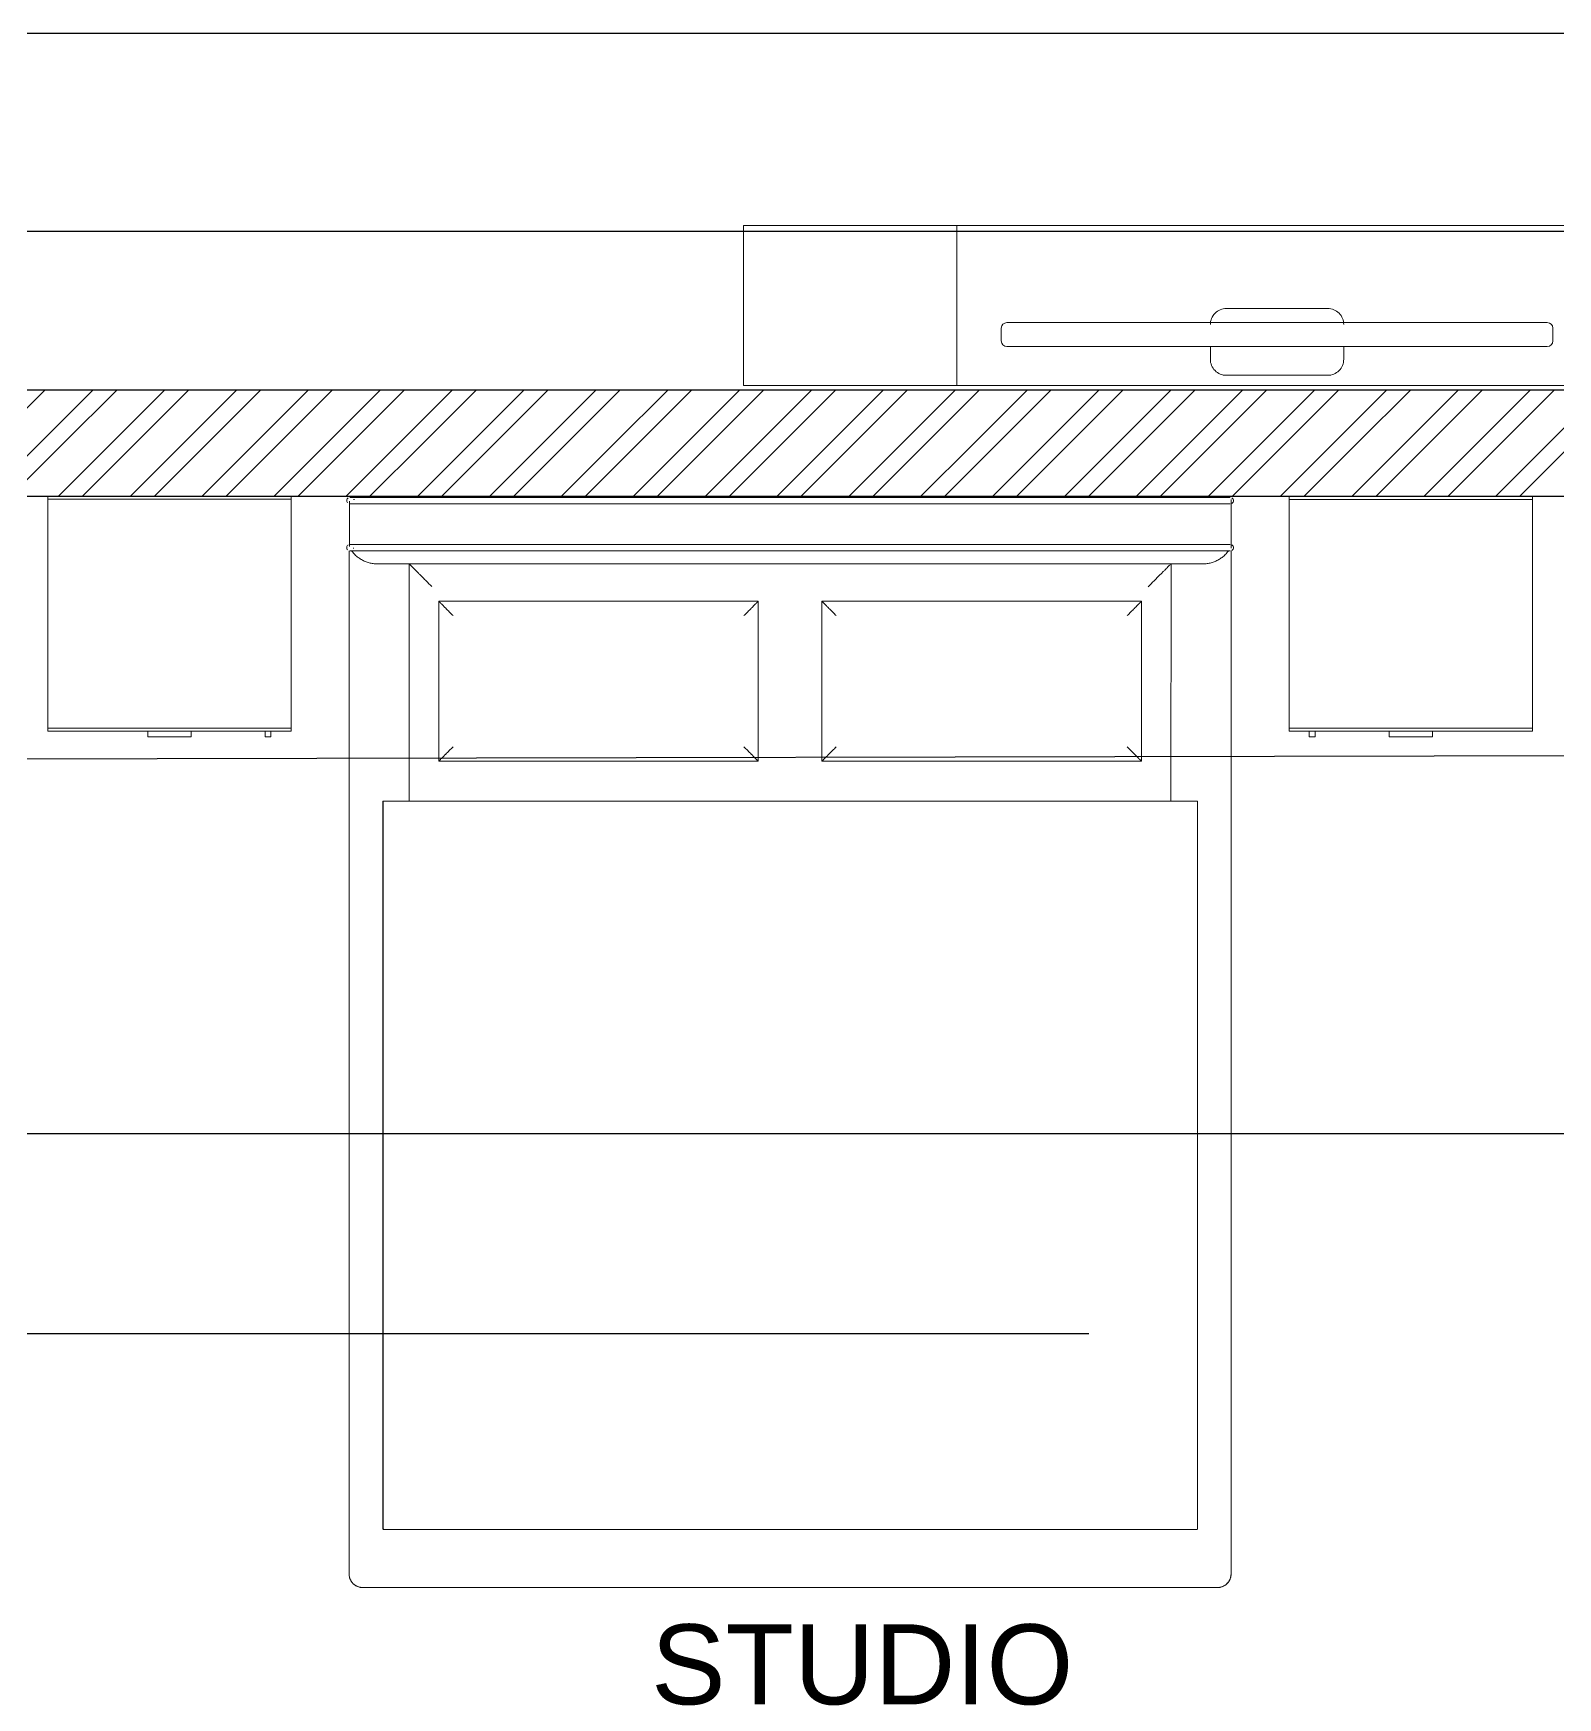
# Model space of a CAD drawing. Header units: millimetres. Extents: x -9226 to 166212, y -13 to 97274.
# Drawn here: x 43277 to 46134, y 68828 to 71948 of the extents above; entities that cross this region are included whole.
import ezdxf
from ezdxf.enums import TextEntityAlignment as Align

# ---------------------------------------------------------------- set-up
doc = ezdxf.new("R2010")
doc.units = ezdxf.units.MM
doc.layers.get('0').update_dxf_attribs({"color": 8})
doc.layers.add('1.INS', color=8, linetype='Continuous')
doc.layers.add('FAD', color=3, linetype='Continuous')
for name, color, linetype, lineweight in [('1.XREF', 8, 'Continuous', 9), ('23491-XR-AR-2ND FLOOR PLAN$0$23491-XR-AR-2ND FLOOR PLAN$0$23491-XR-AR-TYP-FLOOR$0$A-FURN-FREE-PLAN', 8, 'Continuous', 5), ('23491-XR-AR-2ND FLOOR PLAN$0$23491-XR-AR-2ND FLOOR PLAN$0$A-WALL-PATT', 8, 'Continuous', 5), ('23491-XR-AR-2ND FLOOR PLAN$0$A-FLOR-IDEN', 8, 'Continuous', 9), ('23491-XR-AR-2ND FLOOR PLAN$0$A-FLOR-IDEN @ 10', 8, 'Continuous', 9), ('23491-XR-AR-2ND FLOOR PLAN$0$A-FLOR-IDEN @ 100', 8, 'Continuous', 9), ('23491-XR-AR-2ND FLOOR PLAN$0$A-FLOR-IDEN @ 5', 8, 'Continuous', 9), ('23491-XR-AR-2ND FLOOR PLAN$0$A-FLOR-IDEN @ 8', 8, 'Continuous', 9), ('23491-XR-AR-2ND FLOOR PLAN$0$A-FURN-FREE-PLAN', 8, 'Continuous', 5), ('23491-XR-AR-2ND FLOOR PLAN$0$A-WALL', 8, 'Continuous', 30), ('23491-XR-AR-2ND FLOOR PLAN$0$A-WALL-PATT', 8, 'Continuous', 5), ('A-ANNO-DIMS', 8, 'Continuous', 9)]:
    doc.layers.add(name, color=color, linetype=linetype, lineweight=lineweight)
doc.styles.add('23491-XR-AR-2ND FLOOR PLAN$0$SDC-TEXT_4_2', font='arial.ttf')
doc.styles.add('ROMANS', font='isocp.shx', dxfattribs={"width": 0.8})
doc.dimstyles.new('JSE', dxfattribs={"dimtxt": 50, "dimasz": 150, "dimexe": 0.18, "dimexo": 0.0625, "dimgap": 50, "dimtad": 0, "dimdec": 0, "dimrnd": 5, "dimzin": 0, "dimdsep": 46, "dimtxsty": 'ROMANS', "dimcen": 0.09, "dimclrd": 7, "dimclre": 7, "dimclrt": 7, "dimadec": 0, "dimazin": 0, "dimtfac": 1, "dimtdec": 0, "dimtofl": 0, "dimtmove": 0, "dimatfit": 3, "dimfxl": 1, "dimtolj": 1, "dimtzin": 0, "dimarcsym": 1})
pattern_1 = [(45, (-78657.125, 155869.38), (-67.35192, 67.35192), []), (45, (-78612.22, 155869.38), (-67.35192, 67.35192), [])]

# ---------------------------------------------------------------- blocks, each defined once
blk = doc.blocks.new('23491-XR-AR-2ND FLOOR PLAN$0$A$C3984565F')
at = {"color": 8, "linetype": 'ByBlock'}
for p, q in [((-0.014, -0.955), (-0.014, 0.955)), ((-0.0093, 0.9668), (0.0939, 0.9668)), ((0, 0.955), (0, -0.955)), ((0.0892, -0.955), (0.0892, 0.955)), ((0.0939, 0.9668), (0.0972, 0.9668)), ((0.103, 0.9668), (2.3462, 0.9668)), ((0.1032, 0.955), (0.1032, -0.955)), ((2.3762, 0.9368), (2.3762, -0.9368)), ((0.1317, 0.905), (0.1317, -0.905)), ((0.6517, 0.8928), (2.2467, 0.8928)), ((0.6517, 0.8928), (0.6517, 0.8918)), ((0.6517, 0.8918), (0.6517, 0.836)), ((2.2467, 0.8928), (2.2477, 0.8928)), ((2.2487, 0.8909), (2.2487, -0.7896)), ((0.1317, 0.835), (0.6517, 0.835)), ((0.6517, 0.836), (0.6517, 0.7967)), ((0.2138, 0.7702), (0.5642, 0.7702)), ((0.2138, 0.0698), (0.2138, 0.7702)), ((0.5642, 0.7702), (0.5642, 0.0698)), ((0.6517, 0.7967), (0.6517, 0.4144)), ((0.6517, 0.4144), (0.6517, -0.3957)), ((0.5642, 0.0698), (0.2138, 0.0698)), ((0.2138, -0.0698), (0.5642, -0.0698)), ((0.2138, -0.7702), (0.2138, -0.0698)), ((0.5642, -0.0698), (0.5642, -0.7702)), ((0.6517, -0.3957), (0.6517, -0.7884)), ((0.5642, -0.7702), (0.2138, -0.7702)), ((0.6517, -0.7884), (0.6517, -0.8408)), ((0.6517, -0.835), (0.1317, -0.835)), ((0.6517, -0.8408), (0.6517, -0.8918)), ((2.2487, -0.8399), (2.2487, -0.8909)), ((0.6517, -0.8918), (0.6517, -0.8928)), ((0.6517, -0.8918), (2.2467, -0.8918)), ((2.2467, -0.8928), (0.6517, -0.8928)), ((2.2477, -0.8918), (2.2467, -0.8918)), ((2.2477, -0.8928), (2.2467, -0.8928)), ((-0.0095, -0.9551), (-0.0095, -0.957)), ((0.0935, -0.9661), (-0.0058, -0.9661)), ((0.0972, -0.9565), (0.0972, -0.9577)), ((2.3462, -0.9668), (0.103, -0.9668))]:
    blk.add_line(p, q, dxfattribs=at)
at = {"color": 8, "linetype": 'ByBlock', "flags": 128}
for points in [[(-0.014, 0.955), (-0.014, 0.9554), (-0.014, 0.9558), (-0.014, 0.9562), (-0.014, 0.9566), (-0.014, 0.957), (-0.014, 0.9574), (-0.014, 0.9578), (-0.014, 0.9581), (-0.014, 0.9585), (-0.014, 0.9589), (-0.014, 0.9593), (-0.014, 0.9596), (-0.014, 0.96), (-0.014, 0.9603), (-0.014, 0.9606), (-0.014, 0.961), (-0.014, 0.9613), (-0.014, 0.9616), (-0.014, 0.9619), (-0.014, 0.9622), (-0.014, 0.9624), (-0.014, 0.9627), (-0.014, 0.963), (-0.014, 0.9632), (-0.014, 0.9634), (-0.014, 0.9636), (-0.014, 0.9638), (-0.014, 0.964), (-0.014, 0.9642), (-0.014, 0.9643), (-0.014, 0.9645), (-0.014, 0.9646), (-0.014, 0.9647), (-0.014, 0.9648), (-0.014, 0.9649), (-0.014, 0.9649), (-0.014, 0.965), (-0.014, 0.965), (-0.014, 0.965)], [(0, 0.965), (0, 0.965), (0, 0.965), (0, 0.9649), (0, 0.9649), (0, 0.9648), (0, 0.9647), (0, 0.9646), (0, 0.9645), (0, 0.9644), (0, 0.9642), (0, 0.964), (0, 0.9639), (0, 0.9637), (0, 0.9635), (0, 0.9633), (0, 0.963), (0, 0.9628), (0, 0.9625), (0, 0.9622), (0, 0.962), (0, 0.9617), (0, 0.9614), (0, 0.9611), (0, 0.9607), (0, 0.9604), (0, 0.9601), (0, 0.9597), (0, 0.9594), (0, 0.959), (0, 0.9586), (0, 0.9582), (0, 0.9579), (0, 0.9575), (0, 0.9571), (0, 0.9567), (0, 0.9563), (0, 0.9559), (0, 0.9555), (0, 0.9551), (0, 0.955)], [(0.0892, 0.955), (0.0892, 0.9554), (0.0892, 0.9558), (0.0892, 0.9562), (0.0892, 0.9566), (0.0892, 0.957), (0.0892, 0.9574), (0.0892, 0.9578), (0.0892, 0.9581), (0.0892, 0.9585), (0.0892, 0.9589), (0.0892, 0.9593), (0.0892, 0.9596), (0.0892, 0.96), (0.0892, 0.9603), (0.0892, 0.9606), (0.0892, 0.961), (0.0892, 0.9613), (0.0892, 0.9616), (0.0892, 0.9619), (0.0892, 0.9622), (0.0892, 0.9624), (0.0892, 0.9627), (0.0892, 0.963), (0.0892, 0.9632), (0.0892, 0.9634), (0.0892, 0.9636), (0.0892, 0.9638), (0.0892, 0.964), (0.0892, 0.9642), (0.0892, 0.9643), (0.0892, 0.9645), (0.0892, 0.9646), (0.0892, 0.9647), (0.0892, 0.9648), (0.0892, 0.9649), (0.0892, 0.9649), (0.0892, 0.965), (0.0892, 0.965), (0.0892, 0.965)], [(0.1032, 0.965), (0.1032, 0.965), (0.1032, 0.965), (0.1032, 0.9649), (0.1032, 0.9649), (0.1032, 0.9648), (0.1032, 0.9647), (0.1032, 0.9646), (0.1032, 0.9645), (0.1032, 0.9644), (0.1032, 0.9642), (0.1032, 0.964), (0.1032, 0.9639), (0.1032, 0.9637), (0.1032, 0.9635), (0.1032, 0.9633), (0.1032, 0.963), (0.1032, 0.9628), (0.1032, 0.9625), (0.1032, 0.9622), (0.1032, 0.962), (0.1032, 0.9617), (0.1032, 0.9614), (0.1032, 0.9611), (0.1032, 0.9607), (0.1032, 0.9604), (0.1032, 0.9601), (0.1032, 0.9597), (0.1032, 0.9594), (0.1032, 0.959), (0.1032, 0.9586), (0.1032, 0.9582), (0.1032, 0.9579), (0.1032, 0.9575), (0.1032, 0.9571), (0.1032, 0.9567), (0.1032, 0.9563), (0.1032, 0.9559), (0.1032, 0.9555), (0.1032, 0.9551), (0.1032, 0.955)], [(2.3462, 0.9668), (2.3474, 0.9668), (2.3486, 0.9667), (2.3498, 0.9666), (2.351, 0.9664), (2.3522, 0.9662), (2.3533, 0.9659), (2.3545, 0.9656), (2.3556, 0.9653), (2.3568, 0.9649), (2.3579, 0.9644), (2.359, 0.9639), (2.3601, 0.9634), (2.3611, 0.9628), (2.3621, 0.9622), (2.3632, 0.9615), (2.3641, 0.9609), (2.3651, 0.9601), (2.366, 0.9593), (2.3669, 0.9585), (2.3677, 0.9577), (2.3686, 0.9568), (2.3693, 0.9559), (2.3701, 0.955), (2.3708, 0.954), (2.3715, 0.953), (2.3721, 0.952), (2.3727, 0.9509), (2.3732, 0.9499), (2.3737, 0.9488), (2.3742, 0.9477), (2.3746, 0.9465), (2.375, 0.9454), (2.3753, 0.9442), (2.3755, 0.9431), (2.3758, 0.9419), (2.376, 0.9407), (2.3761, 0.9395), (2.3762, 0.9383), (2.3762, 0.9371), (2.3762, 0.9368)], [(2.2487, 0.8918), (2.2487, 0.8918), (2.2487, 0.8919), (2.2487, 0.8919), (2.2487, 0.8919), (2.2487, 0.892), (2.2487, 0.892), (2.2487, 0.8921), (2.2487, 0.8921), (2.2487, 0.8921), (2.2487, 0.8922), (2.2486, 0.8922), (2.2486, 0.8922), (2.2486, 0.8923), (2.2486, 0.8923), (2.2486, 0.8923), (2.2485, 0.8924), (2.2485, 0.8924), (2.2485, 0.8924), (2.2485, 0.8925), (2.2484, 0.8925), (2.2484, 0.8925), (2.2484, 0.8925), (2.2483, 0.8926), (2.2483, 0.8926), (2.2483, 0.8926), (2.2482, 0.8926), (2.2482, 0.8927), (2.2482, 0.8927), (2.2481, 0.8927), (2.2481, 0.8927), (2.2481, 0.8927), (2.248, 0.8927), (2.248, 0.8927), (2.248, 0.8928), (2.2479, 0.8928), (2.2479, 0.8928), (2.2478, 0.8928), (2.2478, 0.8928), (2.2478, 0.8928), (2.2477, 0.8928)], [(2.2487, 0.8796), (2.2487, 0.8797), (2.2487, 0.8799), (2.2487, 0.88), (2.2487, 0.8802), (2.2487, 0.8804), (2.2487, 0.8805), (2.2487, 0.8807), (2.2487, 0.8809), (2.2487, 0.8811), (2.2487, 0.8813), (2.2487, 0.8815), (2.2487, 0.8817), (2.2487, 0.8819), (2.2487, 0.8822), (2.2487, 0.8824), (2.2487, 0.8826), (2.2487, 0.8829), (2.2487, 0.8831), (2.2487, 0.8834), (2.2487, 0.8836), (2.2487, 0.8839), (2.2487, 0.8841), (2.2487, 0.8844), (2.2487, 0.8846), (2.2487, 0.8849), (2.2487, 0.8852), (2.2487, 0.8854), (2.2487, 0.8857), (2.2487, 0.8859), (2.2487, 0.8862), (2.2487, 0.8865), (2.2487, 0.8867), (2.2487, 0.887), (2.2487, 0.8872), (2.2487, 0.8875), (2.2487, 0.8877), (2.2487, 0.8879), (2.2487, 0.8882), (2.2487, 0.8884), (2.2487, 0.8886), (2.2487, 0.8889), (2.2487, 0.8891), (2.2487, 0.8893), (2.2487, 0.8895), (2.2487, 0.8897), (2.2487, 0.8899), (2.2487, 0.89), (2.2487, 0.8902), (2.2487, 0.8904), (2.2487, 0.8905), (2.2487, 0.8907), (2.2487, 0.8908), (2.2487, 0.891), (2.2487, 0.8911), (2.2487, 0.8912), (2.2487, 0.8913), (2.2487, 0.8914), (2.2487, 0.8915), (2.2487, 0.8915), (2.2487, 0.8916), (2.2487, 0.8917), (2.2487, 0.8917), (2.2487, 0.8917), (2.2487, 0.8918), (2.2487, 0.8918), (2.2487, 0.8918)], [(2.2487, 0.8918), (2.2487, 0.8918), (2.2487, 0.8918), (2.2487, 0.8917), (2.2487, 0.8917), (2.2487, 0.8916), (2.2487, 0.8916), (2.2487, 0.8915), (2.2487, 0.8914), (2.2487, 0.8914), (2.2487, 0.8913), (2.2487, 0.8912), (2.2487, 0.891), (2.2487, 0.8909)], [(2.2487, -0.7884), (2.2487, -0.7908), (2.2487, -0.7931), (2.2487, -0.7955), (2.2487, -0.7978), (2.2487, -0.8001), (2.2487, -0.8024), (2.2487, -0.8047), (2.2487, -0.807), (2.2487, -0.8092), (2.2487, -0.8114), (2.2487, -0.8135), (2.2487, -0.8156), (2.2487, -0.8177), (2.2487, -0.8197), (2.2487, -0.8217), (2.2487, -0.8236), (2.2487, -0.8255), (2.2487, -0.8273), (2.2487, -0.829), (2.2487, -0.8307), (2.2487, -0.8323), (2.2487, -0.8339), (2.2487, -0.8353), (2.2487, -0.8367), (2.2487, -0.838), (2.2487, -0.8393), (2.2487, -0.8399)], [(2.2477, -0.8928), (2.2478, -0.8928), (2.2478, -0.8928), (2.2479, -0.8928), (2.2479, -0.8928), (2.2479, -0.8928), (2.248, -0.8928), (2.248, -0.8927), (2.2481, -0.8927), (2.2481, -0.8927), (2.2481, -0.8927), (2.2482, -0.8927), (2.2482, -0.8927), (2.2482, -0.8926), (2.2483, -0.8926), (2.2483, -0.8926), (2.2483, -0.8926), (2.2484, -0.8926), (2.2484, -0.8925), (2.2484, -0.8925), (2.2485, -0.8925), (2.2485, -0.8924), (2.2485, -0.8924), (2.2485, -0.8924), (2.2486, -0.8924), (2.2486, -0.8923), (2.2486, -0.8923), (2.2486, -0.8923), (2.2486, -0.8922), (2.2487, -0.8922), (2.2487, -0.8921), (2.2487, -0.8921), (2.2487, -0.8921), (2.2487, -0.892), (2.2487, -0.892), (2.2487, -0.8919), (2.2487, -0.8919), (2.2487, -0.8919), (2.2487, -0.8918), (2.2487, -0.8918), (2.2487, -0.8918)], [(2.2487, -0.8918), (2.2487, -0.8918), (2.2487, -0.8918), (2.2487, -0.8917), (2.2487, -0.8917), (2.2487, -0.8916), (2.2487, -0.8916), (2.2487, -0.8915), (2.2487, -0.8914), (2.2487, -0.8914), (2.2487, -0.8913), (2.2487, -0.8912), (2.2487, -0.891), (2.2487, -0.8909), (2.2487, -0.8908), (2.2487, -0.8906), (2.2487, -0.8905), (2.2487, -0.8903), (2.2487, -0.8902), (2.2487, -0.89), (2.2487, -0.8898), (2.2487, -0.8896), (2.2487, -0.8894), (2.2487, -0.8892), (2.2487, -0.889), (2.2487, -0.8888), (2.2487, -0.8886), (2.2487, -0.8883), (2.2487, -0.8881), (2.2487, -0.8879), (2.2487, -0.8876), (2.2487, -0.8874), (2.2487, -0.8871), (2.2487, -0.8869), (2.2487, -0.8866), (2.2487, -0.8864), (2.2487, -0.8861), (2.2487, -0.8859), (2.2487, -0.8856), (2.2487, -0.8853), (2.2487, -0.8851), (2.2487, -0.8848), (2.2487, -0.8846), (2.2487, -0.8843), (2.2487, -0.8841), (2.2487, -0.8838), (2.2487, -0.8836), (2.2487, -0.8833), (2.2487, -0.8831), (2.2487, -0.8828), (2.2487, -0.8826), (2.2487, -0.8823), (2.2487, -0.8821), (2.2487, -0.8819), (2.2487, -0.8817), (2.2487, -0.8815), (2.2487, -0.8812), (2.2487, -0.881), (2.2487, -0.8809), (2.2487, -0.8807), (2.2487, -0.8805), (2.2487, -0.8803), (2.2487, -0.8802), (2.2487, -0.88), (2.2487, -0.8798), (2.2487, -0.8797), (2.2487, -0.8796)], [(2.2487, -0.8909), (2.2487, -0.8911), (2.2487, -0.8912), (2.2487, -0.8913), (2.2487, -0.8914), (2.2487, -0.8915), (2.2487, -0.8915), (2.2487, -0.8916), (2.2487, -0.8917), (2.2487, -0.8917), (2.2487, -0.8917), (2.2487, -0.8918), (2.2487, -0.8918), (2.2487, -0.8918)], [(2.3762, -0.9368), (2.3762, -0.938), (2.3761, -0.9392), (2.376, -0.9404), (2.3758, -0.9416), (2.3756, -0.9427), (2.3754, -0.9439), (2.375, -0.9451), (2.3747, -0.9462), (2.3743, -0.9474), (2.3738, -0.9485), (2.3734, -0.9496), (2.3728, -0.9506), (2.3722, -0.9517), (2.3716, -0.9527), (2.371, -0.9537), (2.3703, -0.9547), (2.3695, -0.9557), (2.3688, -0.9566), (2.368, -0.9575), (2.3671, -0.9583), (2.3662, -0.9591), (2.3653, -0.9599), (2.3644, -0.9607), (2.3634, -0.9614), (2.3624, -0.962), (2.3614, -0.9627), (2.3604, -0.9632), (2.3593, -0.9638), (2.3582, -0.9643), (2.3571, -0.9648), (2.356, -0.9652), (2.3548, -0.9655), (2.3537, -0.9659), (2.3525, -0.9661), (2.3513, -0.9664), (2.3501, -0.9665), (2.3489, -0.9667), (2.3477, -0.9668), (2.3465, -0.9668), (2.3462, -0.9668)], [(-0.014, -0.965), (-0.014, -0.965), (-0.014, -0.965), (-0.014, -0.9649), (-0.014, -0.9649), (-0.014, -0.9648), (-0.014, -0.9647), (-0.014, -0.9646), (-0.014, -0.9645), (-0.014, -0.9644), (-0.014, -0.9642), (-0.014, -0.964), (-0.014, -0.9639), (-0.014, -0.9637), (-0.014, -0.9635), (-0.014, -0.9633), (-0.014, -0.963), (-0.014, -0.9628), (-0.014, -0.9625), (-0.014, -0.9622), (-0.014, -0.962), (-0.014, -0.9617), (-0.014, -0.9614), (-0.014, -0.9611), (-0.014, -0.9607), (-0.014, -0.9604), (-0.014, -0.9601), (-0.014, -0.9597), (-0.014, -0.9594), (-0.014, -0.959), (-0.014, -0.9586), (-0.014, -0.9582), (-0.014, -0.9579), (-0.014, -0.9575), (-0.014, -0.9571), (-0.014, -0.9567), (-0.014, -0.9563), (-0.014, -0.9559), (-0.014, -0.9555), (-0.014, -0.9551), (-0.014, -0.955)], [(0, -0.955), (0, -0.9554), (0, -0.9558), (0, -0.9562), (0, -0.9566), (0, -0.957), (0, -0.9574), (0, -0.9578), (0, -0.9581), (0, -0.9585), (0, -0.9589), (0, -0.9593), (0, -0.9596), (0, -0.96), (0, -0.9603), (0, -0.9606), (0, -0.961), (0, -0.9613), (0, -0.9616), (0, -0.9619), (0, -0.9622), (0, -0.9624), (0, -0.9627), (0, -0.963), (0, -0.9632), (0, -0.9634), (0, -0.9636), (0, -0.9638), (0, -0.964), (0, -0.9642), (0, -0.9643), (0, -0.9645), (0, -0.9646), (0, -0.9647), (0, -0.9648), (0, -0.9649), (0, -0.9649), (0, -0.965), (0, -0.965), (0, -0.965)], [(0.0892, -0.965), (0.0892, -0.965), (0.0892, -0.965), (0.0892, -0.9649), (0.0892, -0.9649), (0.0892, -0.9648), (0.0892, -0.9647), (0.0892, -0.9646), (0.0892, -0.9645), (0.0892, -0.9644), (0.0892, -0.9642), (0.0892, -0.964), (0.0892, -0.9639), (0.0892, -0.9637), (0.0892, -0.9635), (0.0892, -0.9633), (0.0892, -0.963), (0.0892, -0.9628), (0.0892, -0.9625), (0.0892, -0.9622), (0.0892, -0.962), (0.0892, -0.9617), (0.0892, -0.9614), (0.0892, -0.9611), (0.0892, -0.9607), (0.0892, -0.9604), (0.0892, -0.9601), (0.0892, -0.9597), (0.0892, -0.9594), (0.0892, -0.959), (0.0892, -0.9586), (0.0892, -0.9582), (0.0892, -0.9579), (0.0892, -0.9575), (0.0892, -0.9571), (0.0892, -0.9567), (0.0892, -0.9563), (0.0892, -0.9559), (0.0892, -0.9555), (0.0892, -0.9551), (0.0892, -0.955)], [(0.1032, -0.955), (0.1032, -0.9554), (0.1032, -0.9558), (0.1032, -0.9562), (0.1032, -0.9566), (0.1032, -0.957), (0.1032, -0.9574), (0.1032, -0.9578), (0.1032, -0.9581), (0.1032, -0.9585), (0.1032, -0.9589), (0.1032, -0.9593), (0.1032, -0.9596), (0.1032, -0.96), (0.1032, -0.9603), (0.1032, -0.9606), (0.1032, -0.961), (0.1032, -0.9613), (0.1032, -0.9616), (0.1032, -0.9619), (0.1032, -0.9622), (0.1032, -0.9624), (0.1032, -0.9627), (0.1032, -0.963), (0.1032, -0.9632), (0.1032, -0.9634), (0.1032, -0.9636), (0.1032, -0.9638), (0.1032, -0.964), (0.1032, -0.9642), (0.1032, -0.9643), (0.1032, -0.9645), (0.1032, -0.9646), (0.1032, -0.9647), (0.1032, -0.9648), (0.1032, -0.9649), (0.1032, -0.9649), (0.1032, -0.965), (0.1032, -0.965), (0.1032, -0.965)]]:
    blk.add_lwpolyline(points, dxfattribs=at)
at = {"color": 8, "linetype": 'ByBlock'}
for centre, radius, start, end in [((-0.007, 0.965), 0.007, 30, 150), ((0.0962, 0.965), 0.007, 30, 150), ((2.3462, 0.9368), 0.03, 60, 90), ((2.3462, 0.9368), 0.03, 0, 52.5651), ((2.3462, -0.9368), 0.03, 330, 0), ((-0.007, -0.965), 0.007, 210, 315), ((0.0962, -0.965), 0.007, 210, 315), ((2.3462, -0.9368), 0.03, 270, 322.5651)]:
    blk.add_arc(centre, radius, start, end, dxfattribs=at)
at = {"color": 8, "linetype": 'ByBlock', "extrusion": (0, 0, -1)}
blk.add_ellipse((2.2477, -0.8909), major_axis=(0.001, 0), ratio=0.8714, start_param=0, end_param=1.570796, dxfattribs=at)
at = {"color": 8, "linetype": 'ByBlock'}
for points, knots in [([(0.1036, 0.9608), (0.1064, 0.9587), (0.1113, 0.9545), (0.1166, 0.9484), (0.1201, 0.9435), (0.1233, 0.9384), (0.1267, 0.9316), (0.1296, 0.9229), (0.1313, 0.9142), (0.1317, 0.9081), (0.1317, 0.905)], [0.1050193, 0.1050193, 0.1050193, 0.1050193, 0.25, 0.375, 0.4375, 0.5, 0.625, 0.75, 0.875, 1, 1, 1, 1]), ([(0.1817, 0.785), (0.1773, 0.7894), (0.1709, 0.7959), (0.1626, 0.8042), (0.1576, 0.8091), (0.154, 0.8128), (0.1504, 0.8163), (0.1471, 0.8196), (0.1441, 0.8226), (0.1414, 0.8254), (0.1383, 0.8284), (0.1354, 0.8313), (0.1326, 0.8341), (0.1318, 0.835), (0.1317, 0.835)], [0, 0, 0, 0, 0.166667, 0.25, 0.333333, 0.375, 0.416667, 0.5, 0.541667, 0.583333, 0.666667, 0.75, 0.833333, 1, 1, 1, 1]), ([(0.2452, 0.7388), (0.2424, 0.7416), (0.2383, 0.7458), (0.2329, 0.7511), (0.2298, 0.7542), (0.2274, 0.7566), (0.2251, 0.7589), (0.223, 0.761), (0.2211, 0.763), (0.2192, 0.7648), (0.2165, 0.7675), (0.2148, 0.7692), (0.214, 0.77)], [0, 0, 0, 0, 0.2, 0.3, 0.4, 0.45, 0.5, 0.6, 0.65, 0.7, 0.8, 1, 1, 1, 1]), ([(0.5328, 0.7388), (0.5356, 0.7416), (0.5398, 0.7457), (0.5451, 0.7511), (0.5482, 0.7542), (0.5506, 0.7566), (0.5529, 0.7589), (0.555, 0.761), (0.557, 0.7629), (0.5588, 0.7648), (0.5615, 0.7675), (0.5632, 0.7692), (0.564, 0.77)], [0, 0, 0, 0, 0.2, 0.3, 0.4, 0.45, 0.5, 0.6, 0.65, 0.7, 0.8, 1, 1, 1, 1]), ([(0.214, 0.07), (0.2148, 0.0708), (0.2165, 0.0725), (0.2196, 0.0756), (0.222, 0.078), (0.224, 0.08), (0.2257, 0.0817), (0.2274, 0.0834), (0.2298, 0.0858), (0.2329, 0.0889), (0.2383, 0.0943), (0.2424, 0.0984), (0.2452, 0.1012)], [-1, -1, -1, -1, -0.8, -0.7, -0.6, -0.55, -0.5, -0.45, -0.4, -0.3, -0.2, 0, 0, 0, 0]), ([(0.5328, 0.1012), (0.5356, 0.0984), (0.5397, 0.0942), (0.5451, 0.0889), (0.5482, 0.0858), (0.5506, 0.0834), (0.5529, 0.0811), (0.555, 0.079), (0.5569, 0.077), (0.5588, 0.0752), (0.5615, 0.0725), (0.5632, 0.0708), (0.564, 0.07)], [0, 0, 0, 0, 0.2, 0.3, 0.4, 0.45, 0.5, 0.6, 0.65, 0.7, 0.8, 1, 1, 1, 1]), ([(0.2452, -0.1012), (0.2424, -0.0984), (0.2383, -0.0943), (0.2329, -0.0889), (0.2298, -0.0858), (0.2274, -0.0834), (0.2251, -0.0811), (0.223, -0.079), (0.221, -0.0771), (0.2192, -0.0752), (0.2165, -0.0725), (0.2148, -0.0708), (0.214, -0.07)], [-1, -1, -1, -1, -0.8, -0.7, -0.6, -0.55, -0.5, -0.4, -0.35, -0.3, -0.2, 0, 0, 0, 0]), ([(0.564, -0.07), (0.5632, -0.0708), (0.5616, -0.0725), (0.5584, -0.0756), (0.556, -0.078), (0.554, -0.08), (0.5523, -0.0817), (0.5506, -0.0834), (0.5482, -0.0858), (0.5451, -0.0889), (0.5397, -0.0942), (0.5356, -0.0984), (0.5328, -0.1012)], [0, 0, 0, 0, 0.2, 0.3, 0.4, 0.45, 0.5, 0.55, 0.6, 0.7, 0.8, 1, 1, 1, 1]), ([(0.214, -0.77), (0.2148, -0.7692), (0.2165, -0.7675), (0.2196, -0.7644), (0.222, -0.762), (0.224, -0.76), (0.2257, -0.7583), (0.2274, -0.7566), (0.2298, -0.7542), (0.2329, -0.7511), (0.2383, -0.7458), (0.2424, -0.7416), (0.2452, -0.7388)], [0, 0, 0, 0, 0.2, 0.3, 0.4, 0.45, 0.5, 0.55, 0.6, 0.7, 0.8, 1, 1, 1, 1]), ([(0.564, -0.77), (0.5632, -0.7692), (0.5615, -0.7675), (0.5584, -0.7644), (0.556, -0.762), (0.554, -0.76), (0.5523, -0.7583), (0.5506, -0.7566), (0.5482, -0.7542), (0.5451, -0.7511), (0.5398, -0.7457), (0.5356, -0.7416), (0.5328, -0.7388)], [0, 0, 0, 0, 0.2, 0.3, 0.4, 0.45, 0.5, 0.55, 0.6, 0.7, 0.8, 1, 1, 1, 1]), ([(0.1817, -0.785), (0.1774, -0.7895), (0.1708, -0.7959), (0.1626, -0.8042), (0.1577, -0.8091), (0.1539, -0.8128), (0.1504, -0.8164), (0.1471, -0.8196), (0.1441, -0.8226), (0.1414, -0.8254), (0.1383, -0.8284), (0.1354, -0.8313), (0.1326, -0.8341), (0.1317, -0.835), (0.1317, -0.835)], [0, 0, 0, 0, 0.166667, 0.25, 0.333333, 0.375, 0.416667, 0.5, 0.541667, 0.583333, 0.666667, 0.75, 0.833333, 1, 1, 1, 1]), ([(0.1041, -0.9604), (0.1067, -0.9584), (0.1115, -0.9543), (0.1166, -0.9484), (0.1201, -0.9435), (0.1233, -0.9384), (0.1267, -0.9316), (0.1296, -0.923), (0.1313, -0.9141), (0.1317, -0.908), (0.1317, -0.905)], [0.1145991, 0.1145991, 0.1145991, 0.1145991, 0.25, 0.375, 0.4375, 0.5, 0.625, 0.75, 0.875, 1, 1, 1, 1])]:
    blk.add_open_spline(points, degree=3, knots=knots, dxfattribs=at)
for points in [[(0.214, 0.77), (0.2139, 0.7701), (0.2138, 0.7702), (0.2138, 0.7702), (0.2138, 0.7702)], [(0.564, 0.77), (0.5641, 0.7701), (0.5642, 0.7702), (0.5642, 0.7702), (0.5642, 0.7702)], [(0.2138, 0.0698), (0.2138, 0.0698), (0.2138, 0.0698), (0.2139, 0.0699), (0.214, 0.07)], [(0.564, 0.07), (0.5641, 0.0699), (0.5642, 0.0698), (0.5642, 0.0698), (0.5642, 0.0698)], [(0.214, -0.07), (0.2139, -0.0699), (0.2138, -0.0698), (0.2138, -0.0698), (0.2138, -0.0698)], [(0.5642, -0.0698), (0.5642, -0.0698), (0.5642, -0.0698), (0.5641, -0.0699), (0.564, -0.07)], [(0.2138, -0.7702), (0.2138, -0.7702), (0.2138, -0.7702), (0.2139, -0.7701), (0.214, -0.77)], [(0.5642, -0.7702), (0.5642, -0.7702), (0.5642, -0.7702), (0.5641, -0.7701), (0.564, -0.77)]]:
    blk.add_open_spline(points, degree=3, dxfattribs=at)
blk = doc.blocks.new('23491-XR-AR-2ND FLOOR PLAN$0$A$C7CC33DBA')
at = {"color": 8, "linetype": 'ByBlock'}
for p, q in [((0, 0), (0.508, 0)), ((0, -0.5334), (0, 0)), ((0.0063, -0.5334), (0.0063, 0)), ((0.0063, 0), (0.5144, 0)), ((0.508, 0), (0.508, -0.5334)), ((0.5144, 0), (0.5144, -0.5334)), ((0.5144, -0.2191), (0.5271, -0.2191)), ((0.5271, -0.2191), (0.5271, -0.3143)), ((0.5271, -0.3143), (0.5144, -0.3143)), ((0.5271, -0.4765), (0.5144, -0.4765)), ((0.5144, -0.4892), (0.5271, -0.4892)), ((0.5271, -0.4892), (0.5271, -0.4765)), ((0.508, -0.5334), (0, -0.5334)), ((0.2604, -0.5334), (0.0063, -0.5334)), ((0.5144, -0.5334), (0.2604, -0.5334))]:
    blk.add_line(p, q, dxfattribs=at)
blk = doc.blocks.new('23491-XR-AR-2ND FLOOR PLAN$0$A$C38B4630D')
at = {"color": 8}
blk.add_blockref('23491-XR-AR-2ND FLOOR PLAN$0$A$C7CC33DBA', (-2.3923, 1.6272), dxfattribs=at)
at = {"color": 8, "linetype": 'ByBlock'}
blk.add_blockref('23491-XR-AR-2ND FLOOR PLAN$0$A$C3984565F', (-2.3762, 0), dxfattribs=at)
at = {"color": 8, "xscale": -1, "rotation": 180}
blk.add_blockref('23491-XR-AR-2ND FLOOR PLAN$0$A$C7CC33DBA', (-2.3923, -1.6272), dxfattribs=at)
blk = doc.blocks.new('*U507')
at = {"color": 8, "linetype": 'ByBlock'}
for points in [[(1.3, 0), (-7, 0), (-7, 4.5), (1.3, 4.5)], [(2.5, 0), (7, 0), (7, 4.5), (2.5, 4.5)]]:
    blk.add_lwpolyline(points, close=True, dxfattribs=at)
at = {"color": 8, "linetype": 'ByBlock', "style": '23491-XR-AR-2ND FLOOR PLAN$0$SDC-TEXT_4_2'}
for tag, p in [('ROOM-NAME-2', (0, 9.95)), ('ROOM-NAME-1', (0, 6.6)), ('ROOM-NO.', (-2.85, 2.2)), ('ROOM-FINISH', (4.75, 2.2))]:
    blk.add_attdef(tag, text='', height=2.5, dxfattribs=at).set_placement(p, align=Align.MIDDLE_CENTER)
blk = doc.blocks.new('*U780')
at = {"layer": '23491-XR-AR-2ND FLOOR PLAN$0$A-FLOR-IDEN @ 10', "color": 8}
ref = blk.add_blockref('*U507', (44830.8, 68494.5), dxfattribs=dict(at, xscale=5.999999999999999, yscale=5.999999999999999, zscale=5.999999999999999))
ref.add_attrib('ROOM-NO.', 'T97', dxfattribs={"layer": '0', "color": 0, "linetype": 'ByBlock', "height": 15, "style": '23491-XR-AR-2ND FLOOR PLAN$0$SDC-TEXT_4_2'}).set_placement((44813.7, 68507.7), align=Align.MIDDLE_CENTER)
ref.add_attrib('ROOM-FINISH', '00', dxfattribs={"layer": '0', "color": 0, "linetype": 'ByBlock', "height": 15, "style": '23491-XR-AR-2ND FLOOR PLAN$0$SDC-TEXT_4_2'}).set_placement((44859.3, 68507.7), align=Align.MIDDLE_CENTER)
ref.add_attrib('ROOM-NAME-1', 'STUDIO', dxfattribs={"layer": '0', "color": 0, "linetype": 'ByBlock', "height": 15, "style": '23491-XR-AR-2ND FLOOR PLAN$0$SDC-TEXT_4_2'}).set_placement((44830.8, 68534.1), align=Align.MIDDLE_CENTER)
at = {"layer": '23491-XR-AR-2ND FLOOR PLAN$0$A-FLOR-IDEN @ 100', "color": 8}
ref = blk.add_blockref('*U507', (44830.8, 68494.5), dxfattribs=dict(at, xscale=60, yscale=60, zscale=60))
ref.add_attrib('ROOM-NO.', 'T97', dxfattribs={"layer": '0', "color": 0, "linetype": 'ByBlock', "height": 150, "style": '23491-XR-AR-2ND FLOOR PLAN$0$SDC-TEXT_4_2'}).set_placement((44659.8, 68626.5), align=Align.MIDDLE_CENTER)
ref.add_attrib('ROOM-FINISH', '00', dxfattribs={"layer": '0', "color": 0, "linetype": 'ByBlock', "height": 150, "style": '23491-XR-AR-2ND FLOOR PLAN$0$SDC-TEXT_4_2'}).set_placement((45115.8, 68626.5), align=Align.MIDDLE_CENTER)
ref.add_attrib('ROOM-NAME-1', 'STUDIO', dxfattribs={"layer": '0', "color": 0, "linetype": 'ByBlock', "height": 150, "style": '23491-XR-AR-2ND FLOOR PLAN$0$SDC-TEXT_4_2'}).set_placement((44830.8, 68890.5), align=Align.MIDDLE_CENTER)
at = {"layer": '23491-XR-AR-2ND FLOOR PLAN$0$A-FLOR-IDEN @ 5', "color": 8}
ref = blk.add_blockref('*U507', (44830.8, 68494.5), dxfattribs=dict(at, xscale=3, yscale=3, zscale=3))
ref.add_attrib('ROOM-NO.', 'T97', dxfattribs={"layer": '0', "color": 0, "linetype": 'ByBlock', "height": 7.5, "style": '23491-XR-AR-2ND FLOOR PLAN$0$SDC-TEXT_4_2'}).set_placement((44822.3, 68501.1), align=Align.MIDDLE_CENTER)
ref.add_attrib('ROOM-FINISH', '00', dxfattribs={"layer": '0', "color": 0, "linetype": 'ByBlock', "height": 7.5, "style": '23491-XR-AR-2ND FLOOR PLAN$0$SDC-TEXT_4_2'}).set_placement((44845.1, 68501.1), align=Align.MIDDLE_CENTER)
ref.add_attrib('ROOM-NAME-1', 'STUDIO', dxfattribs={"layer": '0', "color": 0, "linetype": 'ByBlock', "height": 7.5, "style": '23491-XR-AR-2ND FLOOR PLAN$0$SDC-TEXT_4_2'}).set_placement((44830.8, 68514.3), align=Align.MIDDLE_CENTER)
at = {"layer": '23491-XR-AR-2ND FLOOR PLAN$0$A-FLOR-IDEN @ 8', "color": 8}
ref = blk.add_blockref('*U507', (44830.8, 68494.5), dxfattribs=dict(at, xscale=4.8, yscale=4.8, zscale=4.8))
ref.add_attrib('ROOM-NO.', 'T97', dxfattribs={"layer": '0', "color": 0, "linetype": 'ByBlock', "height": 12, "style": '23491-XR-AR-2ND FLOOR PLAN$0$SDC-TEXT_4_2'}).set_placement((44817.1, 68505.1), align=Align.MIDDLE_CENTER)
ref.add_attrib('ROOM-FINISH', '00', dxfattribs={"layer": '0', "color": 0, "linetype": 'ByBlock', "height": 12, "style": '23491-XR-AR-2ND FLOOR PLAN$0$SDC-TEXT_4_2'}).set_placement((44853.6, 68505.1), align=Align.MIDDLE_CENTER)
ref.add_attrib('ROOM-NAME-1', 'STUDIO', dxfattribs={"layer": '0', "color": 0, "linetype": 'ByBlock', "height": 12, "style": '23491-XR-AR-2ND FLOOR PLAN$0$SDC-TEXT_4_2'}).set_placement((44830.8, 68526.2), align=Align.MIDDLE_CENTER)
blk = doc.blocks.new('23491-XR-AR-2ND FLOOR PLAN$0$23491-XR-AR-2ND FLOOR PLAN$0$23491-XR-AR-TYP-FLOOR$0$TV')
at = {"color": 8}
for p, q in [((0.0731, 0.5064), (0.0731, -0.5064)), ((0.1075, 0.5168), (0.0835, 0.5168)), ((0.1179, -0.5064), (0.1179, 0.5064)), ((0.1075, -0.5168), (0.0835, -0.5168))]:
    blk.add_line(p, q, dxfattribs=at)
for points in [[(0.0731, 0.125), (0.049, 0.125, 0.414214), (0.019, 0.095), (0.019, -0.095, 0.414214), (0.049, -0.125), (0.0731, -0.125)], [(0.1142, -0.125, 0.414214), (0.1442, -0.095), (0.1442, 0.095, 0.414214), (0.1142, 0.125)]]:
    blk.add_lwpolyline(points, format="xyb", dxfattribs=at)
for centre, start, end in [((0.0835, 0.5064), 89.9999, 179.9999), ((0.1075, 0.5064), 0.0001, 90.0001), ((0.0835, -0.5064), 180.0001, 270.0001), ((0.1075, -0.5064), 269.9999, 359.9999)]:
    blk.add_arc(centre, 0.0104, start, end, dxfattribs=at)
blk = doc.blocks.new('23491-XR-AR-2ND FLOOR PLAN$0$23491-XR-AR-2ND FLOOR PLAN$0$23491-XR-AR-TYP-FLOOR$0$TV&stand')
at = {"color": 8}
for p, q in [((0, 0.6), (-0.3, 0.6)), ((0, 0.6), (-0.3, 0.6)), ((0, -0.6), (-0.3, -0.6))]:
    blk.add_line(p, q, dxfattribs=at)
blk.add_lwpolyline([(-0.3, -1), (0, -1), (0, 1), (-0.3, 1)], close=True, dxfattribs=at)
at = {"color": 8, "rotation": 180}
blk.add_blockref('23491-XR-AR-2ND FLOOR PLAN$0$23491-XR-AR-2ND FLOOR PLAN$0$23491-XR-AR-TYP-FLOOR$0$TV', (0, 0), dxfattribs=at)
blk = doc.blocks.new('23491-XR-AR-2ND FLOOR PLAN')
at = {"layer": '23491-XR-AR-2ND FLOOR PLAN$0$23491-XR-AR-2ND FLOOR PLAN$0$A-WALL-PATT'}
h = blk.add_hatch(dxfattribs=at)
h.set_pattern_fill('ANSI32', color=8, scale=10)
h.set_pattern_definition(pattern_1)
h.paths.add_polyline_path([(48000, 71280), (39650, 71280), (39650, 71180), (48000, 71180)])
at = {"layer": '23491-XR-AR-2ND FLOOR PLAN$0$A-WALL-PATT'}
h = blk.add_hatch(dxfattribs=at)
h.set_pattern_fill('ANSI32', color=8, scale=10)
h.set_pattern_definition(pattern_1)
h.paths.add_polyline_path([(48000, 71280), (39650, 71280), (39650, 71180), (48000, 71180)])
h = blk.add_hatch(dxfattribs=at)
h.set_pattern_fill('ANSI32', color=8, scale=10)
h.set_pattern_definition(pattern_1)
h.paths.add_polyline_path([(40550, 71180), (40550, 70630), (39750, 70630), (39750, 71180), (39650, 71180), (39650, 70579.5), (39450, 70579.5), (39450, 70380), (39650, 70380), (39650, 69180), (40750, 69180), (40750, 69280), (39850, 69280), (39850, 70530), (40650, 70530), (40650, 71080), (42250, 71080), (42250, 69280), (41550, 69280), (41550, 69180), (43000, 69180), (43000, 69280), (42400, 69280), (42400, 71080), (48000, 71080), (48000, 71180)])
h.paths.add_polyline_path([(39750, 70630), (39750, 71180), (39750, 71180), (39750, 70630)])
at = {"layer": '23491-XR-AR-2ND FLOOR PLAN$0$A-WALL', "color": 8}
blk.add_lwpolyline([(39650, 71180), (39650, 71280), (48000, 71280), (48000, 71080), (42400, 71080), (42400, 69280), (43000, 69280), (43000, 69180), (41550, 69180), (41550, 69280), (42250, 69280), (42250, 71080), (40650, 71080)], dxfattribs=at)
at = {"layer": '23491-XR-AR-2ND FLOOR PLAN$0$23491-XR-AR-2ND FLOOR PLAN$0$23491-XR-AR-TYP-FLOOR$0$A-FURN-FREE-PLAN', "color": 8, "xscale": 999.9999999999799, "yscale": 999.9999999999799, "zscale": 999.9999999999799, "rotation": 270.0000949131859}
blk.add_blockref('23491-XR-AR-2ND FLOOR PLAN$0$23491-XR-AR-2ND FLOOR PLAN$0$23491-XR-AR-TYP-FLOOR$0$TV&stand', (45608.3, 71288), dxfattribs=at)
at = {"layer": '23491-XR-AR-2ND FLOOR PLAN$0$A-FLOR-IDEN'}
blk.add_blockref('*U780', (0, 0), dxfattribs=at)
at = {"layer": '23491-XR-AR-2ND FLOOR PLAN$0$A-FURN-FREE-PLAN', "color": 8, "extrusion": (3.40897e-07, -2.87318e-07, 1), "xscale": 855.0000000000039, "yscale": 855.0000000000039, "zscale": 855.0000000000039, "rotation": 269.9994334687713}
blk.add_blockref('23491-XR-AR-2ND FLOOR PLAN$0$A$C38B4630D', (44695.6, 69034.5, 0), dxfattribs=at)
blk = doc.blocks.new('XREF')
at = {"layer": 'A-ANNO-DIMS', "color": 8}
blk.add_blockref('23491-XR-AR-2ND FLOOR PLAN', (0, 0), dxfattribs=at)

msp = doc.modelspace()

# ---------------------------------------------------------------- block references
at = {"layer": '1.XREF'}
msp.add_blockref('XREF', (0, 0), dxfattribs=at)

# ---------------------------------------------------------------- next in the draw order: leaders
at = {"layer": '1.INS'}
msp.add_leader([(40680.7, 69885.5), (50548.2, 69885.5)], dimstyle='JSE', override={"dimgap": 50, "dimtad": 0}, dxfattribs=at)
at = {"layer": 'FAD'}
for points in [[(38885.4, 71355.1), (38885.4, 71948.2), (50500, 71948.2)], [(41882.4, 70378.6, 0), (41882.4, 71577.3, 0), (55000, 71577.3, 0)], [(38927.5, 70580, 0.1), (39298.1, 70580, 0.1), (50600, 70602.9, 0.1)], [(41453.2, 69510.8, 0), (45255.7, 69510.8, 0)]]:
    msp.add_leader(points, dimstyle='JSE', override={"dimgap": 50, "dimtad": 0}, dxfattribs=at)

doc.saveas('drawing.dxf')
